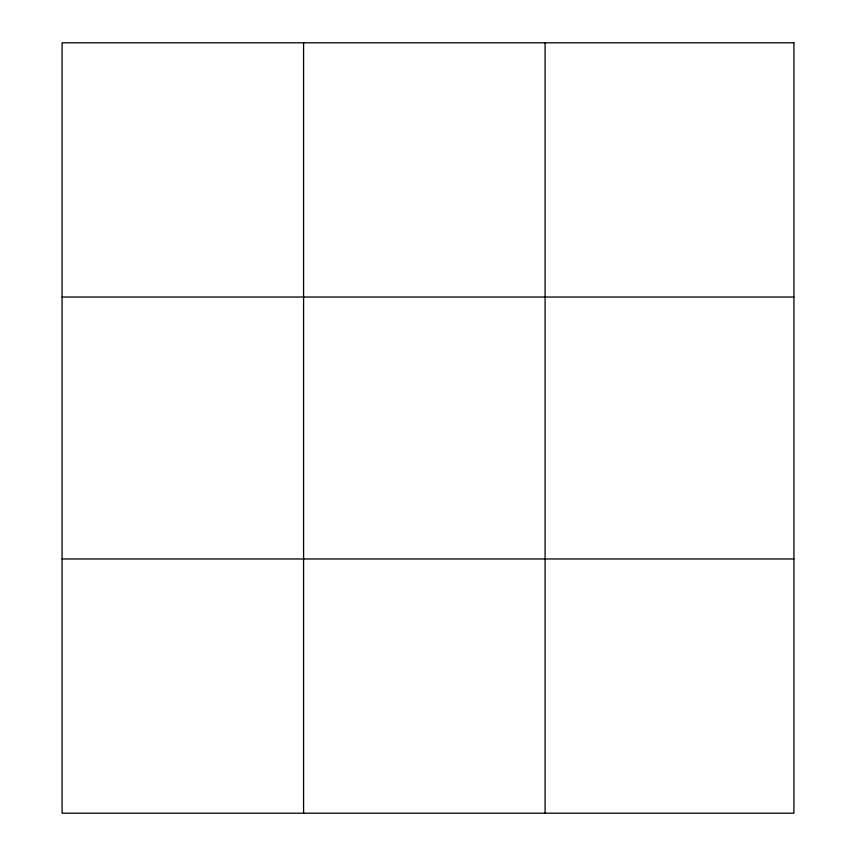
<?xml version="1.0" encoding="UTF-8"?>
<svg xmlns="http://www.w3.org/2000/svg" width="856" height="856" viewBox="0 0 856 856"><rect width="100%" height="100%" fill="white"/><g stroke="black" fill="none" stroke-linecap="round" stroke-linejoin="round"><path stroke-width="1.28" d="M303.591 42.8L303.591 813.2M545.09 42.8L545.09 813.2M62.081 297.032L793.919 297.032M62.081 558.968L793.919 558.968M793.919 42.8L793.919 813.2L62.081 813.2L62.081 42.8L793.919 42.8"/></g></svg>
